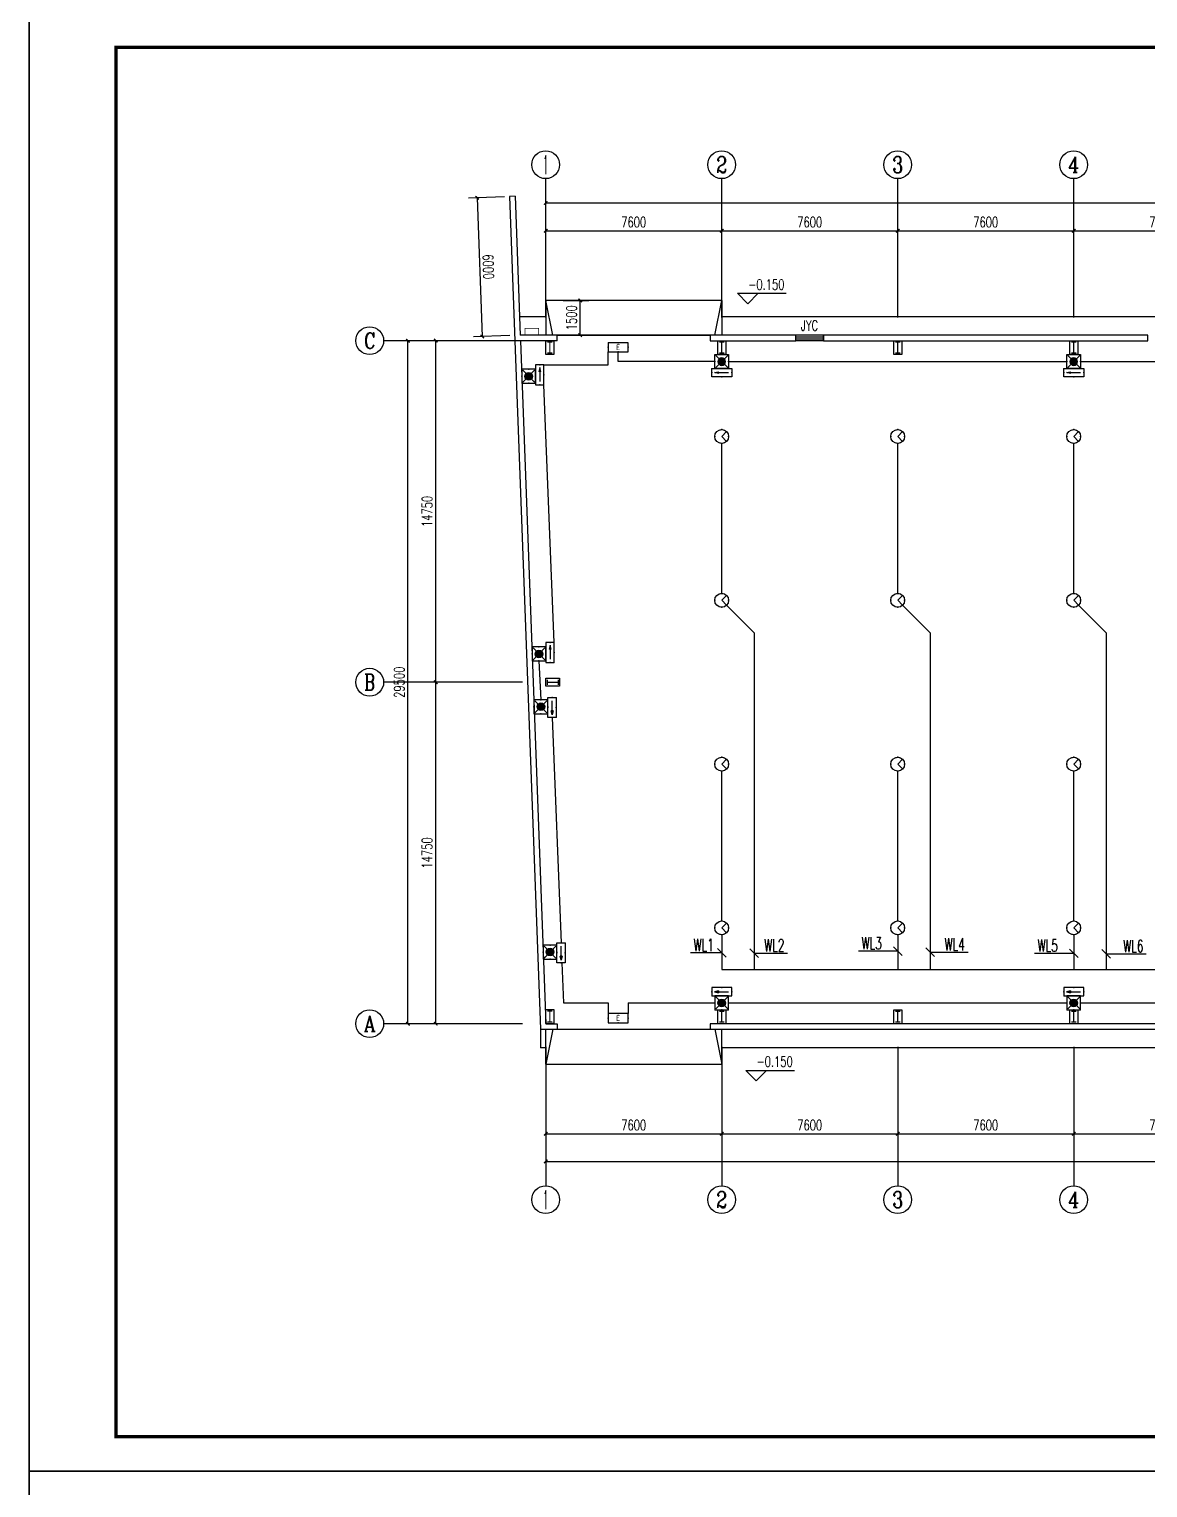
# Model space of a CAD drawing. Extents: x 54907 to 703237, y -798661 to -546661.
# Drawn here: x 55057 to 103362, y -673374 to -610374 of the extents above; entities that cross this region are included whole.
import ezdxf
from ezdxf.enums import TextEntityAlignment as Align

# ---------------------------------------------------------------- set-up
doc = ezdxf.new("R2010")
doc.units = 0
doc.header["$LTSCALE"] = 1000
doc.header["$MEASUREMENT"] = 0
for name, color, linetype in [('AXIS', 3, 'Continuous'), ('AXIS_TEXT', 7, 'Continuous'), ('DIM-照明', 3, 'Continuous'), ('DIM_ELEV', 3, 'Continuous'), ('EQUIP-照明', 3, 'Continuous'), ('PUB_DIM', 3, 'Continuous'), ('PUB_TEXT', 7, 'Continuous'), ('PUB_TITLE', 4, 'Continuous'), ('STAIR', 2, 'Continuous'), ('WALL', 5, 'Continuous'), ('WINDOW', 4, 'Continuous'), ('WINDOW_TEXT', 7, 'Continuous'), ('WIRE-照明', 1, 'Continuous')]:
    doc.layers.add(name, color=color, linetype=linetype)
doc.layers.add('yichutu', color=7, linetype='Continuous', true_color=0xffffff, plot=False)
doc.styles.add('_TCH_AXIS', font='COMPLEX', dxfattribs={"bigfont": 'GBCBIG'})
doc.styles.add('_TCH_DIM', font='SIMPLEX', dxfattribs={"bigfont": 'GBCBIG'})
doc.styles.add('_TCH_DIM_T3', font='SIMPLEX', dxfattribs={"width": 0.705882, "bigfont": 'GBCBIG'})
doc.styles.add('_TCH_WINDOW', font='SIMPLEX', dxfattribs={"bigfont": 'GBCBIG'})
doc.styles.add('_TEL_ATTDEF', font='GBENOR', dxfattribs={"width": 0.8, "height": 3, "bigfont": 'GBCBIG'})
doc.styles.add('_TEL_DIM', font='SIMPLEX', dxfattribs={"width": 0.8, "height": 3.5, "bigfont": 'HZTXT'})
doc.styles.add('COMPLEX', font='COMPLEX')
doc.dimstyles.new('_TCH_ARCH&&150', dxfattribs={"dimtxt": 446.25, "dimasz": 150, "dimexe": 375, "dimexo": 450, "dimgap": 150, "dimtad": 1, "dimdec": 0, "dimzin": 0, "dimdsep": 46, "dimtxsty": '_TCH_DIM_T3', "dimblk": 'ARCHTICK', "dimcen": 0.09, "dimclrt": 7, "dimazin": 2, "dimtfac": 1, "dimtdec": 0, "dimtix": 1, "dimtmove": 2, "dimatfit": 3, "dimldrblk": 'ARCHTICK', "dimfxl": 0, "dimtolj": 1, "dimtzin": 0, "dimarcsym": 0})

# ---------------------------------------------------------------- blocks, each defined once
blk = doc.blocks.new('hrththe')
h = blk.add_hatch(color=2)
h.paths.add_polyline_path([(641672, -50401), (641728, -50401), (641728, -50809), (641672, -50809)])
h.paths.add_polyline_path([(641588, -50809), (641812, -50809), (641812, -50865), (641588, -50865)])
h.paths.add_polyline_path([(641588, -50345), (641812, -50345), (641812, -50401), (641588, -50401)])
at = {"layer": 'PUB_TEXT'}
for p, q in [((641523, -50911), (641523, -50311)), ((641523, -50311), (641873, -50311)), ((641873, -50311), (641873, -50911)), ((641873, -50911), (641523, -50911))]:
    blk.add_line(p, q, dxfattribs=at)
blk = doc.blocks.new('$equip$00002831')
for q in [(-0.35, -0.35), (0.35, -0.35)]:
    blk.add_line((0, 0), q)
at = {"const_width": 0.05}
blk.add_lwpolyline([(0.5, 0, 1), (-0.5, 0, 1), (0.5, 0, -2.700563)], format="xyb", dxfattribs=at)
blk.add_circle((0, 0), 0.5)
for p in [(-0.5, 0), (0, 0.5), (0.5, 0), (0, -0.5)]:
    blk.add_point(p)
at = {"color": 7, "style": '_TEL_DIM', "flags": 1}
for tag in ['A', 'REMARK']:
    blk.add_attdef(tag, text='', height=0.00002, dxfattribs=at).set_placement((0, 0), align=Align.MIDDLE_CENTER)
blk = doc.blocks.new('$equip$00002604')
blk.add_hatch(color=256).paths.add_polyline_path([(0.27, 0.5, 1), (-0.27, 0.5, 1)])
for p, q in [((-0.43, 0.93), (-0.19, 0.69)), ((-0.43, 0.07), (-0.19, 0.31)), ((0.19, 0.69), (0.43, 0.93)), ((0.19, 0.31), (0.43, 0.07))]:
    blk.add_line(p, q)
at = {"const_width": 0.05}
blk.add_lwpolyline([(-0.5, 1), (-0.5, 0), (0.5, 0), (0.5, 1), (-0.5, 1), (-0.5, 0)], dxfattribs=at)
blk.add_lwpolyline([(-0.5, 1), (-0.5, 0), (0.5, 0), (0.5, 1)], close=True)
blk.add_circle((0, 0.5), 0.275)
for p in [(-0.5, 0.5), (0, 1), (0, 0), (0.5, 0.5)]:
    blk.add_point(p)
at = {"color": 7, "style": '_TEL_DIM', "flags": 1}
blk.add_attdef('A', text='', height=0.000025, dxfattribs=at).set_placement((0, 0), align=Align.MIDDLE_CENTER)
blk = doc.blocks.new('$equip$00002541')
blk.add_hatch(color=256).paths.add_polyline_path([(-0.24, 0.37), (-0.53, 0.3), (-0.24, 0.23)])
for p, q in [((-0.72, 0.6), (-0.72, 0)), ((0.72, 0.6), (-0.72, 0.6)), ((-0.72, 0), (0.72, 0)), ((-0.24, 0.37), (-0.53, 0.3)), ((-0.53, 0.3), (-0.24, 0.23)), ((-0.24, 0.37), (-0.24, 0.23)), ((0.72, 0), (0.72, 0.6))]:
    blk.add_line(p, q)
at = {"color": 7}
blk.add_line((-0.48, 0.3), (0.48, 0.3), dxfattribs=at)
at = {"const_width": 0.05}
blk.add_lwpolyline([(-0.72, 0.6), (-0.72, 0), (0.72, 0), (0.72, 0.6), (-0.72, 0.6), (-0.72, 0)], dxfattribs=at)
for p in [(-0.72, 0.3), (0, 0.6), (0, 0), (0.72, 0.3)]:
    blk.add_point(p)
at = {"color": 7, "style": '_TEL_DIM', "flags": 1}
blk.add_attdef('A', text='', height=0.00002, dxfattribs=at).set_placement((0, 0), align=Align.MIDDLE_CENTER)
blk = doc.blocks.new('$equip$00002534')
for p, q in [((-0.72, 0.66), (-0.72, 0)), ((0.72, 0.66), (-0.72, 0.66)), ((-0.72, 0), (0.72, 0)), ((0.72, 0), (0.72, 0.66))]:
    blk.add_line(p, q)
at = {"const_width": 0.05}
blk.add_lwpolyline([(-0.72, 0.66), (-0.72, 0), (0.72, 0), (0.72, 0.66), (-0.72, 0.66), (-0.72, 0)], dxfattribs=at)
for p in [(-0.72, 0.33), (0, 0.66), (0, 0), (0.72, 0.33)]:
    blk.add_point(p)
at = {"color": 7, "style": '_TEL_DIM'}
blk.add_attdef('$TEXT$', text='', height=0.4, dxfattribs=at).set_placement((0, 0.33), align=Align.MIDDLE_CENTER)
at = {"color": 7, "style": '_TEL_DIM', "flags": 1}
blk.add_attdef('A', text='', height=0.00002, dxfattribs=at).set_placement((0, 0), align=Align.MIDDLE_CENTER)
blk = doc.blocks.new('yct-1337-420-200550-63000-150-2010.0')
at = {"layer": 'yichutu', "color": 7, "true_color": 0xffffff}
blk.add_lwpolyline([(0, 0), (0, 63000), (200550, 63000), (200550, 0)], close=True, dxfattribs=at)
blk = doc.blocks.new('_ArchTick')
at = {"color": 0, "linetype": 'ByBlock', "const_width": 0.4}
blk.add_lwpolyline([(-0.5, -0.5), (0.5, 0.5)], dxfattribs=at)
blk = doc.blocks.new('*D244')
at = {"layer": 'Defpoints', "color": 0}
for p in [(77662, -622089), (78849, -622089), (77662, -623589)]:
    blk.add_point(p, dxfattribs=at)
at = {"layer": 'PUB_DIM', "color": 0, "lineweight": -2}
for p, q in [((78112, -622089), (79224, -622089)), ((78849, -623589), (78849, -622089)), ((78112, -623589), (79224, -623589))]:
    blk.add_line(p, q, dxfattribs=at)
at = {"layer": 'PUB_DIM', "color": 0, "lineweight": -2, "xscale": 150, "yscale": 150, "zscale": 150}
for p, rotation in [((78849, -622089), 90), ((78849, -623589), 270)]:
    blk.add_blockref('_ArchTick', p, dxfattribs=dict(at, rotation=rotation))
at = {"layer": 'PUB_DIM', "color": 7, "insert": (78476, -622839), "char_height": 446.2, "attachment_point": 5, "rotation": 90, "style": '_TCH_DIM_T3'}
blk.add_mtext('\\A1;1500', dxfattribs=at)
blk = doc.blocks.new('*D249')
at = {"layer": 'Defpoints', "color": 0}
for p in [(76039, -617593), (74623, -623649), (76261, -623589)]:
    blk.add_point(p, dxfattribs=at)
at = {"layer": 'PUB_DIM', "color": 0, "lineweight": -2}
for p, q in [((75589, -617609), (74027, -617667)), ((74401, -617653), (74623, -623649)), ((75811, -623605), (74249, -623663))]:
    blk.add_line(p, q, dxfattribs=at)
at = {"layer": 'PUB_DIM', "color": 0, "lineweight": -2, "xscale": 150, "yscale": 150, "zscale": 150}
for p, rotation in [((74401, -617653), 92.12051575240109), ((74623, -623649), 272.120515752401)]:
    blk.add_blockref('_ArchTick', p, dxfattribs=dict(at, rotation=rotation))
at = {"layer": 'PUB_DIM', "color": 7, "insert": (74885, -620637), "char_height": 446.2, "attachment_point": 5, "rotation": 272.12052, "style": '_TCH_DIM_T3'}
blk.add_mtext('\\A1;6000', dxfattribs=at)
blk = doc.blocks.new('*D301')
at = {"layer": 'AXIS', "color": 0, "lineweight": -2}
for p, q in [((75912, -638579), (72237, -638579)), ((72612, -653329), (72612, -638579)), ((75912, -653329), (72237, -653329))]:
    blk.add_line(p, q, dxfattribs=at)
at = {"layer": 'Defpoints', "color": 0}
for p in [(72612, -638579), (76362, -638579), (76362, -653329)]:
    blk.add_point(p, dxfattribs=at)
at = {"layer": 'AXIS', "color": 0, "lineweight": -2, "xscale": 150, "yscale": 150, "zscale": 150}
for p, rotation in [((72612, -638579), 90), ((72612, -653329), 270)]:
    blk.add_blockref('_ArchTick', p, dxfattribs=dict(at, rotation=rotation))
at = {"layer": 'AXIS', "color": 7, "insert": (72239, -645954), "char_height": 446.2, "attachment_point": 5, "rotation": 90, "style": '_TCH_DIM_T3'}
blk.add_mtext('\\A1;14750', dxfattribs=at)
blk = doc.blocks.new('*D302')
at = {"layer": 'AXIS', "color": 0, "lineweight": -2}
for p, q in [((75912, -623829), (72237, -623829)), ((72612, -638579), (72612, -623829)), ((75912, -638579), (72237, -638579))]:
    blk.add_line(p, q, dxfattribs=at)
at = {"layer": 'Defpoints', "color": 0}
for p in [(72612, -623829), (76362, -623829), (76362, -638579)]:
    blk.add_point(p, dxfattribs=at)
at = {"layer": 'AXIS', "color": 0, "lineweight": -2, "xscale": 150, "yscale": 150, "zscale": 150}
for p, rotation in [((72612, -623829), 90), ((72612, -638579), 270)]:
    blk.add_blockref('_ArchTick', p, dxfattribs=dict(at, rotation=rotation))
at = {"layer": 'AXIS', "color": 7, "insert": (72239, -631204), "char_height": 446.2, "attachment_point": 5, "rotation": 90, "style": '_TCH_DIM_T3'}
blk.add_mtext('\\A1;14750', dxfattribs=at)
blk = doc.blocks.new('*D303')
at = {"layer": 'AXIS', "color": 0, "lineweight": -2}
for p, q in [((75912, -623829), (71037, -623829)), ((71412, -653329), (71412, -623829)), ((75912, -653329), (71037, -653329))]:
    blk.add_line(p, q, dxfattribs=at)
at = {"layer": 'Defpoints', "color": 0}
for p in [(71412, -623829), (76362, -623829), (76362, -653329)]:
    blk.add_point(p, dxfattribs=at)
at = {"layer": 'AXIS', "color": 0, "lineweight": -2, "xscale": 150, "yscale": 150, "zscale": 150}
for p, rotation in [((71412, -623829), 90), ((71412, -653329), 270)]:
    blk.add_blockref('_ArchTick', p, dxfattribs=dict(at, rotation=rotation))
at = {"layer": 'AXIS', "color": 7, "insert": (71039, -638579), "char_height": 446.2, "attachment_point": 5, "rotation": 90, "style": '_TCH_DIM_T3'}
blk.add_mtext('\\A1;29500', dxfattribs=at)
blk = doc.blocks.new('*D304')
at = {"layer": 'AXIS', "color": 0, "lineweight": -2}
for p, q in [((77362, -622379), (77362, -618704)), ((77362, -619079), (84962, -619079)), ((84962, -622379), (84962, -618704))]:
    blk.add_line(p, q, dxfattribs=at)
at = {"layer": 'Defpoints', "color": 0}
for p in [(84962, -619079), (77362, -622829), (84962, -622829)]:
    blk.add_point(p, dxfattribs=at)
at = {"layer": 'AXIS', "color": 0, "lineweight": -2, "xscale": 150, "yscale": 150, "zscale": 150, "rotation": 180}
blk.add_blockref('_ArchTick', (77362, -619079), dxfattribs=at)
at = {"layer": 'AXIS', "color": 0, "lineweight": -2, "xscale": 150, "yscale": 150, "zscale": 150}
blk.add_blockref('_ArchTick', (84962, -619079), dxfattribs=at)
at = {"layer": 'AXIS', "color": 7, "insert": (81162, -618706), "char_height": 446.2, "attachment_point": 5, "style": '_TCH_DIM_T3'}
blk.add_mtext('\\A1;7600', dxfattribs=at)
blk = doc.blocks.new('*D305')
at = {"layer": 'AXIS', "color": 0, "lineweight": -2}
for p, q in [((84962, -622379), (84962, -618704)), ((84962, -619079), (92562, -619079)), ((92562, -622379), (92562, -618704))]:
    blk.add_line(p, q, dxfattribs=at)
at = {"layer": 'Defpoints', "color": 0}
for p in [(92562, -619079), (84962, -622829), (92562, -622829)]:
    blk.add_point(p, dxfattribs=at)
at = {"layer": 'AXIS', "color": 0, "lineweight": -2, "xscale": 150, "yscale": 150, "zscale": 150, "rotation": 180}
blk.add_blockref('_ArchTick', (84962, -619079), dxfattribs=at)
at = {"layer": 'AXIS', "color": 0, "lineweight": -2, "xscale": 150, "yscale": 150, "zscale": 150}
blk.add_blockref('_ArchTick', (92562, -619079), dxfattribs=at)
at = {"layer": 'AXIS', "color": 7, "insert": (88762, -618706), "char_height": 446.2, "attachment_point": 5, "style": '_TCH_DIM_T3'}
blk.add_mtext('\\A1;7600', dxfattribs=at)
blk = doc.blocks.new('*D306')
at = {"layer": 'AXIS', "color": 0, "lineweight": -2}
for p, q in [((92562, -622379), (92562, -618704)), ((92562, -619079), (100162, -619079)), ((100162, -622379), (100162, -618704))]:
    blk.add_line(p, q, dxfattribs=at)
at = {"layer": 'Defpoints', "color": 0}
for p in [(100162, -619079), (92562, -622829), (100162, -622829)]:
    blk.add_point(p, dxfattribs=at)
at = {"layer": 'AXIS', "color": 0, "lineweight": -2, "xscale": 150, "yscale": 150, "zscale": 150, "rotation": 180}
blk.add_blockref('_ArchTick', (92562, -619079), dxfattribs=at)
at = {"layer": 'AXIS', "color": 0, "lineweight": -2, "xscale": 150, "yscale": 150, "zscale": 150}
blk.add_blockref('_ArchTick', (100162, -619079), dxfattribs=at)
at = {"layer": 'AXIS', "color": 7, "insert": (96362, -618706), "char_height": 446.2, "attachment_point": 5, "style": '_TCH_DIM_T3'}
blk.add_mtext('\\A1;7600', dxfattribs=at)
blk = doc.blocks.new('*D307')
at = {"layer": 'AXIS', "color": 0, "lineweight": -2}
for p, q in [((100162, -622379), (100162, -618704)), ((100162, -619079), (107762, -619079)), ((107762, -622379), (107762, -618704))]:
    blk.add_line(p, q, dxfattribs=at)
at = {"layer": 'Defpoints', "color": 0}
for p in [(107762, -619079), (100162, -622829), (107762, -622829)]:
    blk.add_point(p, dxfattribs=at)
at = {"layer": 'AXIS', "color": 0, "lineweight": -2, "xscale": 150, "yscale": 150, "zscale": 150, "rotation": 180}
blk.add_blockref('_ArchTick', (100162, -619079), dxfattribs=at)
at = {"layer": 'AXIS', "color": 0, "lineweight": -2, "xscale": 150, "yscale": 150, "zscale": 150}
blk.add_blockref('_ArchTick', (107762, -619079), dxfattribs=at)
at = {"layer": 'AXIS', "color": 7, "insert": (103962, -618706), "char_height": 446.2, "attachment_point": 5, "style": '_TCH_DIM_T3'}
blk.add_mtext('\\A1;7600', dxfattribs=at)
blk = doc.blocks.new('*D324')
at = {"layer": 'AXIS', "color": 0, "lineweight": -2}
for p, q in [((77362, -622379), (77362, -617504)), ((77362, -617879), (229362, -617879)), ((229362, -622379), (229362, -617504))]:
    blk.add_line(p, q, dxfattribs=at)
at = {"layer": 'Defpoints', "color": 0}
for p in [(229362, -617879), (77362, -622829), (229362, -622829)]:
    blk.add_point(p, dxfattribs=at)
at = {"layer": 'AXIS', "color": 0, "lineweight": -2, "xscale": 150, "yscale": 150, "zscale": 150, "rotation": 180}
blk.add_blockref('_ArchTick', (77362, -617879), dxfattribs=at)
at = {"layer": 'AXIS', "color": 0, "lineweight": -2, "xscale": 150, "yscale": 150, "zscale": 150}
blk.add_blockref('_ArchTick', (229362, -617879), dxfattribs=at)
at = {"layer": 'AXIS', "color": 7, "insert": (153362, -617506), "char_height": 446.2, "attachment_point": 5, "style": '_TCH_DIM_T3'}
blk.add_mtext('\\A1;152000', dxfattribs=at)
blk = doc.blocks.new('*D325')
at = {"layer": 'AXIS', "color": 0, "lineweight": -2}
for p, q in [((77362, -654779), (77362, -658454)), ((84962, -654779), (84962, -658454)), ((77362, -658079), (84962, -658079))]:
    blk.add_line(p, q, dxfattribs=at)
at = {"layer": 'Defpoints', "color": 0}
for p in [(77362, -654329), (84962, -654329), (84962, -658079)]:
    blk.add_point(p, dxfattribs=at)
at = {"layer": 'AXIS', "color": 0, "lineweight": -2, "xscale": 150, "yscale": 150, "zscale": 150, "rotation": 180}
blk.add_blockref('_ArchTick', (77362, -658079), dxfattribs=at)
at = {"layer": 'AXIS', "color": 0, "lineweight": -2, "xscale": 150, "yscale": 150, "zscale": 150}
blk.add_blockref('_ArchTick', (84962, -658079), dxfattribs=at)
at = {"layer": 'AXIS', "color": 7, "insert": (81162, -657706), "char_height": 446.2, "attachment_point": 5, "style": '_TCH_DIM_T3'}
blk.add_mtext('\\A1;7600', dxfattribs=at)
blk = doc.blocks.new('*D326')
at = {"layer": 'AXIS', "color": 0, "lineweight": -2}
for p, q in [((84962, -654779), (84962, -658454)), ((92562, -654779), (92562, -658454)), ((84962, -658079), (92562, -658079))]:
    blk.add_line(p, q, dxfattribs=at)
at = {"layer": 'Defpoints', "color": 0}
for p in [(84962, -654329), (92562, -654329), (92562, -658079)]:
    blk.add_point(p, dxfattribs=at)
at = {"layer": 'AXIS', "color": 0, "lineweight": -2, "xscale": 150, "yscale": 150, "zscale": 150, "rotation": 180}
blk.add_blockref('_ArchTick', (84962, -658079), dxfattribs=at)
at = {"layer": 'AXIS', "color": 0, "lineweight": -2, "xscale": 150, "yscale": 150, "zscale": 150}
blk.add_blockref('_ArchTick', (92562, -658079), dxfattribs=at)
at = {"layer": 'AXIS', "color": 7, "insert": (88762, -657706), "char_height": 446.2, "attachment_point": 5, "style": '_TCH_DIM_T3'}
blk.add_mtext('\\A1;7600', dxfattribs=at)
blk = doc.blocks.new('*D327')
at = {"layer": 'AXIS', "color": 0, "lineweight": -2}
for p, q in [((92562, -654779), (92562, -658454)), ((100162, -654779), (100162, -658454)), ((92562, -658079), (100162, -658079))]:
    blk.add_line(p, q, dxfattribs=at)
at = {"layer": 'Defpoints', "color": 0}
for p in [(92562, -654329), (100162, -654329), (100162, -658079)]:
    blk.add_point(p, dxfattribs=at)
at = {"layer": 'AXIS', "color": 0, "lineweight": -2, "xscale": 150, "yscale": 150, "zscale": 150, "rotation": 180}
blk.add_blockref('_ArchTick', (92562, -658079), dxfattribs=at)
at = {"layer": 'AXIS', "color": 0, "lineweight": -2, "xscale": 150, "yscale": 150, "zscale": 150}
blk.add_blockref('_ArchTick', (100162, -658079), dxfattribs=at)
at = {"layer": 'AXIS', "color": 7, "insert": (96362, -657706), "char_height": 446.2, "attachment_point": 5, "style": '_TCH_DIM_T3'}
blk.add_mtext('\\A1;7600', dxfattribs=at)
blk = doc.blocks.new('*D328')
at = {"layer": 'AXIS', "color": 0, "lineweight": -2}
for p, q in [((100162, -654779), (100162, -658454)), ((107762, -654779), (107762, -658454)), ((100162, -658079), (107762, -658079))]:
    blk.add_line(p, q, dxfattribs=at)
at = {"layer": 'Defpoints', "color": 0}
for p in [(100162, -654329), (107762, -654329), (107762, -658079)]:
    blk.add_point(p, dxfattribs=at)
at = {"layer": 'AXIS', "color": 0, "lineweight": -2, "xscale": 150, "yscale": 150, "zscale": 150, "rotation": 180}
blk.add_blockref('_ArchTick', (100162, -658079), dxfattribs=at)
at = {"layer": 'AXIS', "color": 0, "lineweight": -2, "xscale": 150, "yscale": 150, "zscale": 150}
blk.add_blockref('_ArchTick', (107762, -658079), dxfattribs=at)
at = {"layer": 'AXIS', "color": 7, "insert": (103962, -657706), "char_height": 446.2, "attachment_point": 5, "style": '_TCH_DIM_T3'}
blk.add_mtext('\\A1;7600', dxfattribs=at)
blk = doc.blocks.new('*D345')
at = {"layer": 'AXIS', "color": 0, "lineweight": -2}
for p, q in [((77362, -654779), (77362, -659654)), ((229362, -654779), (229362, -659654)), ((77362, -659279), (229362, -659279))]:
    blk.add_line(p, q, dxfattribs=at)
at = {"layer": 'Defpoints', "color": 0}
for p in [(77362, -654329), (229362, -654329), (229362, -659279)]:
    blk.add_point(p, dxfattribs=at)
at = {"layer": 'AXIS', "color": 0, "lineweight": -2, "xscale": 150, "yscale": 150, "zscale": 150, "rotation": 180}
blk.add_blockref('_ArchTick', (77362, -659279), dxfattribs=at)
at = {"layer": 'AXIS', "color": 0, "lineweight": -2, "xscale": 150, "yscale": 150, "zscale": 150}
blk.add_blockref('_ArchTick', (229362, -659279), dxfattribs=at)
at = {"layer": 'AXIS', "color": 7, "insert": (153362, -658906), "char_height": 446.2, "attachment_point": 5, "style": '_TCH_DIM_T3'}
blk.add_mtext('\\A1;152000', dxfattribs=at)
blk = doc.blocks.new('_AXISO')
blk.add_circle((0, 0), 0.5)
at = {"layer": 'AXIS_TEXT', "style": 'COMPLEX', "width": 1.041667}
blk.add_attdef('A', text='', height=0.56, dxfattribs=at).set_placement((-0.25, -0.28), (0.25, -0.28), align=Align.FIT)
blk = doc.blocks.new('$TCHSYS$WIN2D')
for p, q in [((-0.5, 0.5), (0.5, 0.5)), ((-0.5, 0.5), (-0.5, -0.5)), ((0.5, 0.167), (-0.5, 0.167)), ((0.5, 0.5), (0.5, -0.5)), ((0.5, -0.167), (-0.5, -0.167)), ((-0.5, -0.5), (0.5, -0.5))]:
    blk.add_line(p, q)

msp = doc.modelspace()

# ---------------------------------------------------------------- linework, layer by layer
for p, q in [((77862, -623588.7), (84462, -623588.7)), ((77862, -653568.7), (84462, -653568.7))]:
    msp.add_line(p, q)
at = {"color": 2}
msp.add_line((77130.7, -653568.7), (77130.7, -654368.7), dxfattribs=at)
for points in [[(76260.8, -622788.7), (77362, -622788.7)], [(84962, -622788.7), (230402, -622788.7), (230402, -627528.7)], [(77362, -654368.7), (77130.7, -654368.7)], [(216162, -654368.7), (84962, -654368.7)]]:
    msp.add_lwpolyline(points, dxfattribs=at)
at = {"const_width": 30}
msp.add_lwpolyline([(77062, -623588.7), (77062, -623288.7), (76462, -623288.7), (76462, -623588.7)], dxfattribs=at)
at = {"layer": 'AXIS'}
for p, q in [((77362, -622828.7), (77362, -616828.7)), ((84962, -622828.7), (84962, -616828.7)), ((92562, -622828.7), (92562, -616828.7)), ((100162, -622828.7), (100162, -616828.7)), ((76362, -623828.7), (70362, -623828.7)), ((76362, -638578.7), (70362, -638578.7)), ((76362, -653328.7), (70362, -653328.7)), ((77362, -654328.7), (77362, -660328.7)), ((84962, -654328.7), (84962, -660328.7)), ((92562, -654328.7), (92562, -660328.7)), ((100162, -654328.7), (100162, -660328.7))]:
    msp.add_line(p, q, dxfattribs=at)
at = {"layer": 'DIM-照明'}
for p, q in [((85147.6, -650449.5), (84776.4, -650078.3)), ((86548.2, -650465), (86177, -650093.8)), ((92747.6, -650376.5), (92376.4, -650005.3)), ((94148.2, -650426.1), (93777, -650054.8)), ((100347.6, -650475.3), (99976.4, -650104.1)), ((101748.2, -650500.1), (101377, -650128.9))]:
    msp.add_line(p, q, dxfattribs=at)
for points in [[(84616, -650263.9), (83617.5, -650263.9)], [(84962, -650263.9), (84616, -650263.9)], [(86362.6, -650279.4), (86662.2, -650279.4)], [(86662.2, -650279.4), (87804.7, -650279.4)], [(92014.7, -650190.9), (90872.2, -650190.9)], [(92562, -650190.9), (92014.7, -650190.9)], [(93962.6, -650240.5), (94444.9, -650240.5)], [(94444.9, -650240.5), (95603.4, -650240.5)], [(99608.5, -650289.7), (98466, -650289.7)], [(100162, -650289.7), (99608.5, -650289.7)], [(101562.6, -650314.5), (102162.6, -650314.5)], [(102162.6, -650314.5), (103289.1, -650314.5)]]:
    msp.add_lwpolyline(points, dxfattribs=at)
at = {"layer": 'DIM_ELEV'}
for p, q in [((86089.6, -622232.6), (85639.6, -621782.6)), ((85639.6, -621782.6), (87742.4, -621782.6)), ((86089.6, -622232.6), (86539.6, -621782.6)), ((86448.3, -655794.9), (85998.3, -655344.9)), ((85998.3, -655344.9), (88101.2, -655344.9)), ((86448.3, -655794.9), (86898.3, -655344.9))]:
    msp.add_line(p, q, dxfattribs=at)
at = {"layer": 'PUB_TITLE'}
for p, q in [((55056.6, -609661.4), (55056.6, -672661.4)), ((55056.6, -672661.4), (255606.6, -672661.4)), ((255606.6, -672661.4), (55056.6, -672661.4)), ((55056.6, -672661.4), (55056.6, -735661.4))]:
    msp.add_line(p, q, dxfattribs=at)
at = {"layer": 'PUB_TITLE', "const_width": 150}
msp.add_lwpolyline([(58806.6, -671161.4), (254256.6, -671161.4), (254256.6, -611161.4), (58806.6, -611161.4)], close=True, dxfattribs=at)
at = {"layer": 'STAIR'}
for p, q in [((84962, -622088.7), (77362, -622088.7)), ((77362, -622088.7), (77362, -623588.7)), ((77662, -623588.7), (77362, -622088.7)), ((84662, -623588.7), (84962, -622088.7)), ((84962, -622088.7), (84962, -623588.7)), ((84962, -623588.7), (77362, -623588.7)), ((77362, -655068.7), (77362, -653568.7)), ((77362, -653568.7), (84962, -653568.7)), ((77662, -653568.7), (77362, -655068.7)), ((84662, -653568.7), (84962, -655068.7)), ((84962, -655068.7), (84962, -653568.7)), ((77362, -655068.7), (84962, -655068.7))]:
    msp.add_line(p, q, dxfattribs=at)
at = {"layer": 'WALL'}
for p, q in [((76038.7, -617588.7), (75798.8, -617597.5)), ((75798.8, -617597.5), (76029.9, -623837.5)), ((76038.7, -617588.7), (76260.8, -623588.7)), ((77862, -623588.7), (76260.8, -623588.7)), ((77862, -623828.7), (77862, -623588.7)), ((88162, -623588.7), (84462, -623588.7)), ((84462, -623588.7), (84462, -623828.7)), ((88162, -623828.7), (88162, -623588.7)), ((103362, -623588.7), (89362, -623588.7)), ((89362, -623588.7), (89362, -623828.7)), ((103362, -623828.7), (103362, -623588.7)), ((76029.9, -623837.5), (77130.7, -653568.7)), ((76269.7, -623828.7), (77362, -653328.7)), ((77862, -623828.7), (76269.7, -623828.7)), ((84462, -623828.7), (88162, -623828.7)), ((89362, -623828.7), (103362, -623828.7)), ((77130.7, -653568.7), (77862, -653568.7)), ((77362, -653328.7), (77862, -653328.7)), ((77862, -653328.7), (77862, -653568.7)), ((216662, -653328.7), (84462, -653328.7)), ((84462, -653328.7), (84462, -653568.7)), ((84462, -653568.7), (216662, -653568.7))]:
    msp.add_line(p, q, dxfattribs=at)
at = {"layer": 'WIRE-照明', "linetype": 'Continuous'}
for p, q in [((80056.4, -624876.4), (80056.4, -624311.3)), ((80488.4, -624728.6), (80488.4, -624311.3)), ((77286.5, -624876.4), (80056.4, -624876.4)), ((84662, -624728.6), (80488.4, -624728.6)), ((85262, -624728.6), (99862, -624728.6)), ((100462, -624728.6), (115062, -624728.6)), ((77730.7, -636870.8), (77286.5, -625740.4)), ((84962, -634741.1), (84962, -628266.1)), ((92562, -634741.1), (92562, -628266.1)), ((100162, -634741.1), (100162, -628266.1)), ((85174.1, -635253.3), (86362.6, -636441.7)), ((92774.1, -635253.3), (93962.6, -636441.7)), ((100374.1, -635253.3), (101562.6, -636441.7)), ((86362.6, -636441.7), (86362.6, -650991.2)), ((93962.6, -636441.7), (93962.6, -650991.2)), ((101562.6, -636441.7), (101562.6, -650991.2)), ((77070.7, -637657.8), (77155.1, -639339.4)), ((77635.1, -640102.9), (78027.4, -649833.3)), ((84962, -648891.2), (84962, -642416.2)), ((92562, -648891.2), (92562, -642416.2)), ((100162, -648891.2), (100162, -642416.2)), ((84962, -649491.2), (84962, -650991.2)), ((92562, -649491.2), (92562, -650991.2)), ((100162, -649491.2), (100162, -650991.2)), ((78062.2, -650697.3), (78132.1, -652428.8)), ((84962, -650991.2), (124362.6, -650991.2)), ((78132.1, -652428.8), (80056.4, -652428.8)), ((80056.4, -652428.8), (80056.4, -652892.2)), ((80920.4, -652428.8), (84662, -652428.8)), ((80920.4, -652428.8), (80920.4, -652892.2)), ((84962, -652128.8), (84962, -652128.8)), ((85262, -652428.8), (99862, -652428.8)), ((100462, -652428.8), (107028.8, -652428.8))]:
    msp.add_line(p, q, dxfattribs=at)

# ---------------------------------------------------------------- block references
for p in [(-564160.5, -573517.2), (-556735.7, -573517.2), (-549135.7, -573517.2), (-541535.7, -573517.2), (-564160.8, -602410.8), (-556735.7, -602417.3), (-549135.7, -602417.3), (-541535.7, -602417.3)]:
    msp.add_blockref('hrththe', p)
at = {"rotation": 270}
msp.add_blockref('hrththe', (128273.4, 3119.1), dxfattribs=at)
at = {"layer": 'AXIS'}
ref = msp.add_blockref('_AXISO', (77362, -616228.7), dxfattribs=dict(at, xscale=1200, yscale=1200, zscale=1200))
ref.add_attrib('A', '1', dxfattribs={"layer": 'AXIS_TEXT', "height": 817.2, "style": '_TCH_AXIS', "width": 0.555556}).set_placement((77264.7, -616637.2), (77459.3, -616637.2), align=Align.FIT)
ref = msp.add_blockref('_AXISO', (84962, -616228.7), dxfattribs=dict(at, xscale=1200, yscale=1200, zscale=1200))
ref.add_attrib('A', '2', dxfattribs={"layer": 'AXIS_TEXT', "height": 698.9, "style": '_TCH_AXIS'}).set_placement((84729, -616578.1), (85195, -616578.1), align=Align.FIT)
ref = msp.add_blockref('_AXISO', (92562, -616228.7), dxfattribs=dict(at, xscale=1200, yscale=1200, zscale=1200))
ref.add_attrib('A', '3', dxfattribs={"layer": 'AXIS_TEXT', "height": 698.9, "style": '_TCH_AXIS'}).set_placement((92329, -616578.1), (92795, -616578.1), align=Align.FIT)
ref = msp.add_blockref('_AXISO', (100162, -616228.7), dxfattribs=dict(at, xscale=1200, yscale=1200, zscale=1200))
ref.add_attrib('A', '4', dxfattribs={"layer": 'AXIS_TEXT', "height": 683.5, "style": '_TCH_AXIS', "width": 0.9375}).set_placement((99917.9, -616570.4), (100406.1, -616570.4), align=Align.FIT)
ref = msp.add_blockref('_AXISO', (69762, -623828.7), dxfattribs=dict(at, xscale=1200, yscale=1200, zscale=1200))
ref.add_attrib('A', 'C', dxfattribs={"layer": 'AXIS_TEXT', "height": 683.5, "style": '_TCH_AXIS'}).set_placement((69517.9, -624170.4), (70006.1, -624170.4), align=Align.FIT)
ref = msp.add_blockref('_AXISO', (69762, -638578.7), dxfattribs=dict(at, xscale=1200, yscale=1200, zscale=1200))
ref.add_attrib('A', 'B', dxfattribs={"layer": 'AXIS_TEXT', "height": 698.9, "style": '_TCH_AXIS', "width": 0.823529}).set_placement((69529, -638928.1), (69995, -638928.1), align=Align.FIT)
ref = msp.add_blockref('_AXISO', (69762, -653328.7), dxfattribs=dict(at, xscale=1200, yscale=1200, zscale=1200))
ref.add_attrib('A', 'A', dxfattribs={"layer": 'AXIS_TEXT', "height": 668.2, "style": '_TCH_AXIS', "width": 0.888889}).set_placement((69507.5, -653662.7), (70016.5, -653662.7), align=Align.FIT)
ref = msp.add_blockref('_AXISO', (77362, -660928.7), dxfattribs=dict(at, xscale=1200, yscale=1200, zscale=1200))
ref.add_attrib('A', '1', dxfattribs={"layer": 'AXIS_TEXT', "height": 817.2, "style": '_TCH_AXIS', "width": 0.555556}).set_placement((77264.7, -661337.2), (77459.3, -661337.2), align=Align.FIT)
ref = msp.add_blockref('_AXISO', (84962, -660928.7), dxfattribs=dict(at, xscale=1200, yscale=1200, zscale=1200))
ref.add_attrib('A', '2', dxfattribs={"layer": 'AXIS_TEXT', "height": 698.9, "style": '_TCH_AXIS'}).set_placement((84729, -661278.1), (85195, -661278.1), align=Align.FIT)
ref = msp.add_blockref('_AXISO', (92562, -660928.7), dxfattribs=dict(at, xscale=1200, yscale=1200, zscale=1200))
ref.add_attrib('A', '3', dxfattribs={"layer": 'AXIS_TEXT', "height": 698.9, "style": '_TCH_AXIS'}).set_placement((92329, -661278.1), (92795, -661278.1), align=Align.FIT)
ref = msp.add_blockref('_AXISO', (100162, -660928.7), dxfattribs=dict(at, xscale=1200, yscale=1200, zscale=1200))
ref.add_attrib('A', '4', dxfattribs={"layer": 'AXIS_TEXT', "height": 683.5, "style": '_TCH_AXIS', "width": 0.9375}).set_placement((99917.9, -661270.4), (100406.1, -661270.4), align=Align.FIT)
at = {"layer": 'EQUIP-照明'}
ref = msp.add_blockref('$equip$00002534', (80488.4, -624311.3), dxfattribs=dict(at, xscale=600, yscale=600, zscale=600))
ref.add_attrib('$TEXT$', 'E', dxfattribs={"layer": '0', "color": 7, "height": 240, "style": '_TEL_ATTDEF'}).set_placement((80488.4, -624113.3), align=Align.MIDDLE_CENTER)
at = {"layer": 'EQUIP-照明', "yscale": 600, "zscale": 600}
for name, p, xscale, rotation in [('$equip$00002541', (76926.5, -625308.4), 600, 270), ('$equip$00002604', (84962, -624428.6), -600, 180), ('$equip$00002604', (100162, -624428.6), -600, 180), ('$equip$00002604', (76326.5, -625363.4), 600, 270), ('$equip$00002541', (84962, -625028.6), -600, 180), ('$equip$00002541', (100162, -625028.6), -600, 180), ('$equip$00002831', (84962, -627966.1), 600, 90), ('$equip$00002831', (92562, -627966.1), 600, 90), ('$equip$00002831', (100162, -627966.1), 600, 90), ('$equip$00002831', (84962, -635041.1), 600, 90), ('$equip$00002831', (92562, -635041.1), 600, 90), ('$equip$00002831', (100162, -635041.1), 600, 90), ('$equip$00002541', (77370.7, -637302.8), 600, 270), ('$equip$00002604', (76770.7, -637357.8), 600, 270), ('$equip$00002604', (76855.1, -639639.4), 600, 270), ('$equip$00002541', (77455.1, -639670.9), -600, 270), ('$equip$00002831', (84962, -642116.2), 600, 90), ('$equip$00002831', (92562, -642116.2), 600, 90), ('$equip$00002831', (100162, -642116.2), 600, 90), ('$equip$00002831', (84962, -649191.2), 600, 90), ('$equip$00002831', (92562, -649191.2), 600, 90), ('$equip$00002831', (100162, -649191.2), 600, 90), ('$equip$00002604', (77247.4, -650233.7), 600, 270), ('$equip$00002541', (77847.4, -650265.3), -600, 270)]:
    msp.add_blockref(name, p, dxfattribs=dict(at, xscale=xscale, rotation=rotation))
at = {"layer": 'EQUIP-照明', "xscale": 600, "yscale": 600, "zscale": 600}
for name, p in [('$equip$00002541', (84962, -652128.8)), ('$equip$00002541', (100162, -652128.8)), ('$equip$00002604', (84962, -652728.8)), ('$equip$00002604', (100162, -652728.8))]:
    msp.add_blockref(name, p, dxfattribs=at)
at = {"layer": 'EQUIP-照明'}
ref = msp.add_blockref('$equip$00002534', (80488.4, -653288.2), dxfattribs=dict(at, xscale=600, yscale=600, zscale=600))
ref.add_attrib('$TEXT$', 'E', dxfattribs={"layer": '0', "color": 7, "height": 240, "style": '_TEL_ATTDEF'}).set_placement((80488.4, -653090.2), align=Align.MIDDLE_CENTER)
at = {"layer": 'WINDOW'}
ref = msp.add_blockref('$TCHSYS$WIN2D', (88762, -623708.7), dxfattribs=dict(at, xscale=1200, yscale=240, zscale=1200, rotation=180))
ref.add_attrib('A', 'JYC', (88379.5, -623399.3), dxfattribs={"layer": 'WINDOW_TEXT', "height": 446.25, "style": '_TCH_WINDOW', "width": 0.705882})
at = {"layer": 'yichutu'}
for p in [(55056.6, -672661.4), (55056.6, -735661.4)]:
    msp.add_blockref('yct-1337-420-200550-63000-150-2010.0', p, dxfattribs=at)

# ---------------------------------------------------------------- texts
at = {"layer": 'DIM-照明', "color": 7, "style": '_TEL_DIM', "width": 0.64}
for s, p in [('WL1', (83748.8, -650188.9)), ('WL2', (86793.4, -650204.4)), ('WL3', (91003.4, -650115.9)), ('WL4', (94576.1, -650165.5)), ('WL5', (98597.2, -650214.7)), ('WL6', (102293.9, -650239.5))]:
    msp.add_text(s, height=525, dxfattribs=at).set_placement(p)
at = {"layer": 'DIM_ELEV', "color": 7, "style": '_TCH_DIM', "width": 0.705882}
for p in [(86107.4, -621625.1), (86466.2, -655187.4)]:
    msp.add_text('-0.150', height=446.25, dxfattribs=at).set_placement(p)

# ---------------------------------------------------------------- dimensions: what is measured, and where the dimension line sits
at = {"layer": 'AXIS'}
for p1, p2, distance, picture, middle in [((77362, -622828.7), (229362, -622828.7), 4950, '*D324', (153362, -617505.5)), ((77362, -622828.7), (84962, -622828.7), 3750, '*D304', (81162, -618705.5)), ((84962, -622828.7), (92562, -622828.7), 3750, '*D305', (88762, -618705.5)), ((92562, -622828.7), (100162, -622828.7), 3750, '*D306', (96362, -618705.5)), ((100162, -622828.7), (107762, -622828.7), 3750, '*D307', (103962, -618705.5)), ((76362, -653328.7), (76362, -623828.7), 4950, '*D303', (71038.9, -638578.7)), ((76362, -638578.7), (76362, -623828.7), 3750, '*D302', (72238.9, -631203.7)), ((76362, -653328.7), (76362, -638578.7), 3750, '*D301', (72238.9, -645953.7)), ((77362, -654328.7), (84962, -654328.7), -3750, '*D325', (81162, -657705.5)), ((77362, -654328.7), (229362, -654328.7), -4950, '*D345', (153362, -658905.5)), ((84962, -654328.7), (92562, -654328.7), -3750, '*D326', (88762, -657705.5)), ((92562, -654328.7), (100162, -654328.7), -3750, '*D327', (96362, -657705.5)), ((100162, -654328.7), (107762, -654328.7), -3750, '*D328', (103962, -657705.5))]:
    dim = msp.add_aligned_dim(p1=p1, p2=p2, distance=distance, dimstyle='_TCH_ARCH&&150', dxfattribs=at)
    dim.commit()
    dim.dimension.update_dxf_attribs({"geometry": picture, "text_midpoint": middle})
at = {"layer": 'PUB_DIM'}
for p1, p2, distance, picture, middle in [((76038.7, -617592.7), (76260.7, -623588.7), -1638.5, '*D249', (74885.2, -620637.5)), ((77662, -623588.7), (77662, -622088.7), -1187, '*D244', (78475.9, -622838.7))]:
    dim = msp.add_aligned_dim(p1=p1, p2=p2, distance=distance, dimstyle='_TCH_ARCH&&150', dxfattribs=at)
    dim.commit()
    dim.dimension.update_dxf_attribs({"geometry": picture, "text_midpoint": middle})

doc.saveas('drawing.dxf')
